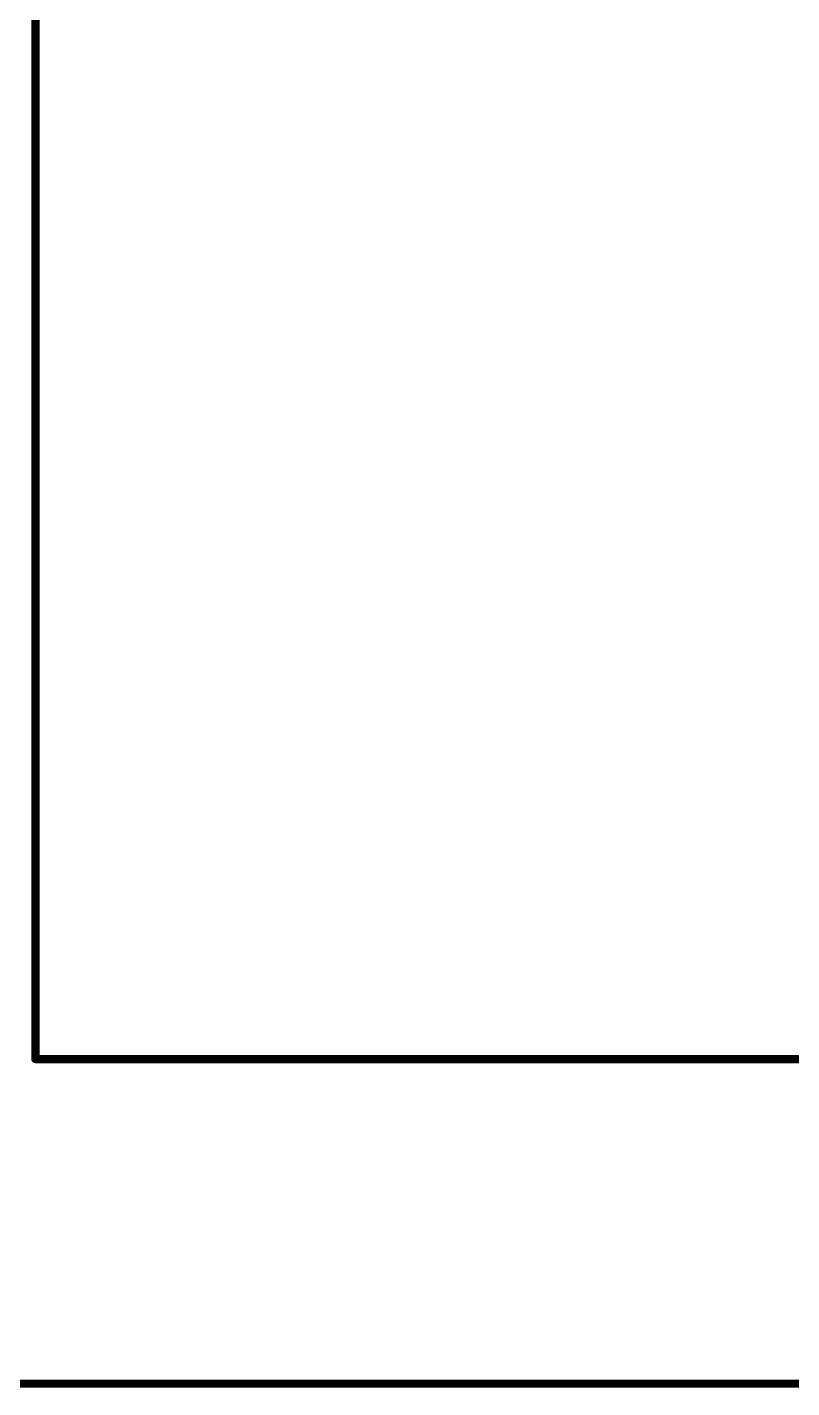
# Model space of a CAD drawing. Header units: millimetres. Extents: x 3.36 to 9.53, y 8.95 to 11.93.
# Drawn here: x 4.182 to 4.646, y 9.058 to 9.883 of the extents above; entities that cross this region are included whole.
import ezdxf

# ---------------------------------------------------------------- set-up
doc = ezdxf.new("R2010")
doc.units = ezdxf.units.MM
doc.header["$MEASUREMENT"] = 0
doc.layers.get('0').update_dxf_attribs({"linetype": 'CONTINUOUS'})
for name, color, linetype in [('KEEPOUTLAYER', 6, 'CONTINUOUS'), ('MECHANICAL1', 6, 'CONTINUOUS'), ('TOPOVERLAY', 2, 'CONTINUOUS')]:
    doc.layers.add(name, color=color, linetype=linetype)

# ---------------------------------------------------------------- blocks, each defined once
blk = doc.blocks.new('TFT35_B_33')
at = {"layer": 'TOPOVERLAY', "const_width": 0.005}
for points in [[(-1.67323, -1.08268), (-1.67323, 1.08268)], [(-1.67323, -1.08268), (1.67323, -1.08268)]]:
    blk.add_lwpolyline(points, dxfattribs=at)
at = {"layer": 'TOPOVERLAY', "const_width": 0.0025}
blk.add_lwpolyline([(-1.67448, -1.08268, 1), (-1.67198, -1.08268, 1)], format="xyb", close=True, dxfattribs=at)
blk.add_lwpolyline([(-1.67448, -1.08268, 1), (-1.67198, -1.08268, 1)], format="xyb", close=True, dxfattribs=at)

msp = doc.modelspace()

# ---------------------------------------------------------------- linework, layer by layer
at = {"layer": 'KEEPOUTLAYER', "const_width": 0.005}
msp.add_lwpolyline([(3.77029, 9.06077), (8.53781, 9.06077)], dxfattribs=at)
at = {"layer": 'MECHANICAL1', "const_width": 0.005}
msp.add_lwpolyline([(3.77029, 9.06077), (8.53781, 9.06077)], dxfattribs=at)

# ---------------------------------------------------------------- block references
at = {"rotation": 360}
msp.add_blockref('TFT35_B_33', (5.86064, 10.3403), dxfattribs=at)

doc.saveas('drawing.dxf')
